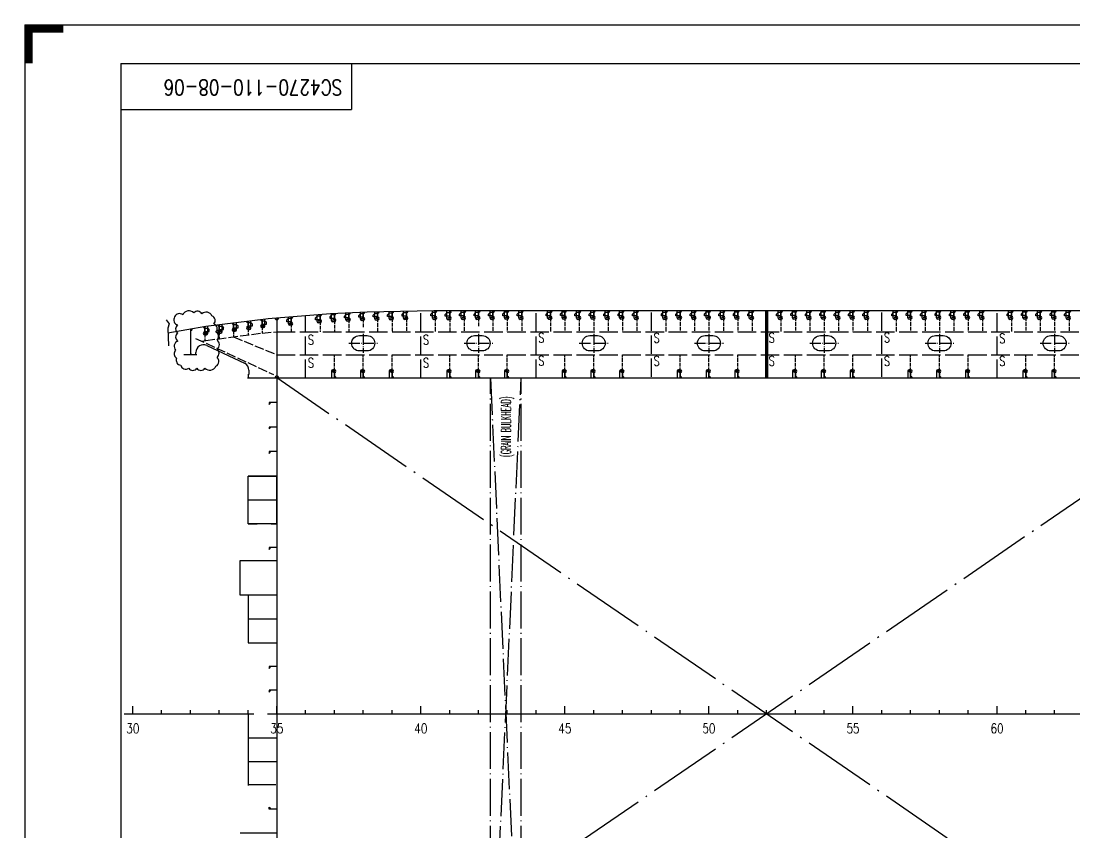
# Model space of a CAD drawing. Extents: x 373818 to 563892, y 592057 to 634257.
# Drawn here: x 444792 to 472228, y 613125 to 634257 of the extents above; entities that cross this region are included whole.
import ezdxf
from ezdxf.enums import TextEntityAlignment as Align

# ---------------------------------------------------------------- set-up
doc = ezdxf.new("R2010")
doc.units = 0
doc.header["$LTSCALE"] = 40
doc.header["$MEASUREMENT"] = 0
for name, pattern in [('ACAD_ISO02W100', [15, 12, -3]), ('ACAD_ISO03W100', [30, 12, -18]), ('ACAD_ISO04W100', [30.5, 24, -3, 0.5, -3])]:
    doc.linetypes.add(name, pattern=pattern)
doc.layers.get('0').update_dxf_attribs({"linetype": 'CONTINUOUS'})
for name, color, linetype in [('01CONTINUOUS', 2, 'CONTINUOUS'), ('BT_ENG', 7, 'CONTINUOUS'), ('C-CEN', 4, 'ACAD_ISO04W100'), ('C-CON', 4, 'CONTINUOUS'), ('C-DAS', 4, 'ACAD_ISO02W100'), ('FRAME', 7, 'CONTINUOUS'), ('MODIFY', 7, 'CONTINUOUS'), ('Y-CON', 2, 'CONTINUOUS'), ('Y-DAS', 2, 'ACAD_ISO02W100'), ('Y-H', 2, 'ACAD_ISO03W100')]:
    doc.layers.add(name, color=color, linetype=linetype)
doc.styles.add('ENGNISH', font='romans.shx', dxfattribs={"width": 0.8, "height": 750})
doc.styles.add('ROMANS', font='romans.shx', dxfattribs={"width": 0.75, "height": 250, "bigfont": 'hzdx.shx'})

# ---------------------------------------------------------------- blocks, each defined once
blk = doc.blocks.new('A$C3512239F')
at = {"color": 7, "linetype": 'Continuous'}
for p, q in [((475, 450), (275, 450)), ((275, 50), (475, 50))]:
    blk.add_line(p, q, dxfattribs=at)
at = {"color": 7, "linetype": 'ACAD_ISO04W100', "ltscale": 0.3}
for p, q in [((375, 0), (375, 500)), ((0, 250), (750, 250))]:
    blk.add_line(p, q, dxfattribs=at)
at = {"color": 7, "linetype": 'Continuous'}
for centre, start, end in [((275, 250), 90, 270), ((475, 250), 270, 90)]:
    blk.add_arc(centre, 200, start, end, dxfattribs=at)

msp = doc.modelspace()

# ---------------------------------------------------------------- linework, layer by layer
at = {"color": 2}
for q in [(562792.4, 633156.6), (447392.4, 593156.6)]:
    msp.add_line((447392.4, 633156.6), q, dxfattribs=at)
at = {"color": 7, "ltscale": 0.2}
for p, q in [((452875.3, 626463.4), (452875.3, 626641.6)), ((453250.3, 626481.5), (453250.3, 626659.7)), ((453625.3, 626636.5), (453585.3, 626596.5)), ((453625.3, 626499.6), (453625.3, 626684.6)), ((453700.3, 626636.5), (453625.3, 626636.5)), ((454000.3, 626645.9), (453960.3, 626605.9)), ((454000.3, 626509.1), (454000.3, 626694.1)), ((454075.3, 626645.9), (454000.3, 626645.9)), ((454375.3, 626652.5), (454335.3, 626612.5)), ((454375.3, 626515.7), (454375.3, 626700.7)), ((454450.3, 626652.5), (454375.3, 626652.5)), ((454750.3, 626666.3), (454710.3, 626626.3)), ((454710.3, 626576.7), (454710.3, 626626.3)), ((454750.3, 626522.3), (454750.3, 626705.9)), ((454825.3, 626666.3), (454750.3, 626666.3)), ((455500.3, 626671.7), (455460.3, 626631.7)), ((455460.3, 626582.2), (455460.3, 626631.7)), ((455500.3, 626527.7), (455500.3, 626719.9)), ((455575.3, 626671.7), (455500.3, 626671.7)), ((455875.3, 626661.3), (455835.3, 626621.3)), ((455875.3, 626517.3), (455875.3, 626719.9)), ((455950.3, 626661.3), (455875.3, 626661.3)), ((456250.3, 626671.7), (456210.3, 626631.7)), ((456210.3, 626582.2), (456210.3, 626631.7)), ((456250.3, 626527.7), (456250.3, 626719.9)), ((456325.3, 626671.7), (456250.3, 626671.7)), ((456625.3, 626671.7), (456585.3, 626631.7)), ((456585.3, 626582.2), (456585.3, 626631.7)), ((456625.3, 626528), (456625.3, 626706.2)), ((456700.3, 626671.7), (456625.3, 626671.7)), ((457000.3, 626671.7), (456960.3, 626631.7)), ((456960.3, 626582.2), (456960.3, 626631.7)), ((457000.3, 626527.7), (457000.3, 626719.9)), ((457075.3, 626671.7), (457000.3, 626671.7)), ((457375.3, 626677.6), (457335.3, 626637.6)), ((457335.3, 626588), (457335.3, 626637.6)), ((457375.3, 626533.6), (457375.3, 626711.8)), ((457450.3, 626677.6), (457375.3, 626677.6)), ((457750.3, 626671.7), (457710.3, 626631.7)), ((457710.3, 626582.2), (457710.3, 626631.7)), ((457750.3, 626527.7), (457750.3, 626719.9)), ((457825.3, 626671.7), (457750.3, 626671.7)), ((458500.3, 626671.7), (458460.3, 626631.7)), ((458460.3, 626582.2), (458460.3, 626631.7)), ((458500.3, 626527.7), (458500.3, 626719.9)), ((458575.3, 626671.7), (458500.3, 626671.7)), ((458875.3, 626679.3), (458835.3, 626639.3)), ((458835.3, 626589.8), (458835.3, 626639.3)), ((458875.3, 626535.3), (458875.3, 626713.5)), ((458950.3, 626679.3), (458875.3, 626679.3)), ((459250.3, 626671.7), (459210.3, 626631.7)), ((459210.3, 626582.2), (459210.3, 626631.7)), ((459250.3, 626527.7), (459250.3, 626719.9)), ((459325.3, 626671.7), (459250.3, 626671.7)), ((459625.3, 626671.7), (459585.3, 626631.7)), ((459585.3, 626582.2), (459585.3, 626631.7)), ((459625.3, 626534.6), (459625.3, 626712.8)), ((459700.3, 626671.7), (459625.3, 626671.7)), ((460000.3, 626671.7), (459960.3, 626631.7)), ((459960.3, 626582.2), (459960.3, 626631.7)), ((460000.3, 626527.7), (460000.3, 626719.9)), ((460075.3, 626671.7), (460000.3, 626671.7)), ((460375.3, 626671.7), (460335.3, 626631.7)), ((460335.3, 626582.2), (460335.3, 626631.7)), ((460375.3, 626534.1), (460375.3, 626712.3)), ((460450.3, 626671.7), (460375.3, 626671.7)), ((460750.3, 626671.7), (460710.3, 626631.7)), ((460710.3, 626582.2), (460710.3, 626631.7)), ((460750.3, 626527.7), (460750.3, 626719.9)), ((460825.3, 626671.7), (460750.3, 626671.7)), ((461500.3, 626671.7), (461460.3, 626631.7)), ((461500.3, 626527.7), (461500.3, 626719.9)), ((461575.3, 626671.7), (461500.3, 626671.7)), ((461875.3, 626671.7), (461835.3, 626631.7)), ((461835.3, 626582.2), (461835.3, 626631.7)), ((461875.3, 626533.8), (461875.3, 626712)), ((461950.3, 626671.7), (461875.3, 626671.7)), ((462250.3, 626671.7), (462210.3, 626631.7)), ((462210.3, 626582.2), (462210.3, 626631.7)), ((462250.3, 626527.7), (462250.3, 626719.9)), ((462325.3, 626671.7), (462250.3, 626671.7)), ((462625.3, 626677.9), (462585.3, 626637.9)), ((462585.3, 626588.3), (462585.3, 626637.9)), ((462625.3, 626533.8), (462625.3, 626712.1)), ((462700.3, 626677.9), (462625.3, 626677.9)), ((463000.3, 626671.7), (462960.3, 626631.7)), ((462960.3, 626582.2), (462960.3, 626631.7)), ((463000.3, 626527.7), (463000.3, 626719.9)), ((463075.3, 626671.7), (463000.3, 626671.7)), ((463375.3, 626678.1), (463335.3, 626638.1)), ((463335.3, 626588.5), (463335.3, 626638.1)), ((463375.3, 626534), (463375.3, 626712.3)), ((463450.3, 626678.1), (463375.3, 626678.1)), ((463750.3, 626671.7), (463710.3, 626631.7)), ((463710.3, 626582.2), (463710.3, 626631.7)), ((463750.3, 626527.7), (463750.3, 626719.9)), ((463825.3, 626671.7), (463750.3, 626671.7)), ((464500.3, 626671.7), (464460.3, 626631.7)), ((464460.3, 626582.2), (464460.3, 626631.7)), ((464500.3, 626527.7), (464500.3, 626719.9)), ((464575.3, 626671.7), (464500.3, 626671.7)), ((464875.3, 626678.6), (464835.3, 626638.6)), ((464835.3, 626589.1), (464835.3, 626638.6)), ((464875.3, 626534.6), (464875.3, 626712.8)), ((464950.3, 626678.6), (464875.3, 626678.6)), ((465250.3, 626671.7), (465210.3, 626631.7)), ((465210.3, 626582.2), (465210.3, 626631.7)), ((465250.3, 626527.7), (465250.3, 626719.9)), ((465325.3, 626671.7), (465250.3, 626671.7)), ((465625.3, 626678.9), (465585.3, 626638.9)), ((465585.3, 626589.3), (465585.3, 626638.9)), ((465625.3, 626534.8), (465625.3, 626713.1)), ((465700.3, 626678.9), (465625.3, 626678.9)), ((466000.3, 626671.7), (465960.3, 626631.7)), ((465960.3, 626582.2), (465960.3, 626631.7)), ((466000.3, 626527.7), (466000.3, 626719.9)), ((466075.3, 626671.7), (466000.3, 626671.7)), ((466375.3, 626671.7), (466335.3, 626631.7)), ((466335.3, 626582.2), (466335.3, 626631.7)), ((466375.3, 626535), (466375.3, 626713.2)), ((466450.3, 626671.7), (466375.3, 626671.7)), ((466750.3, 626671.7), (466710.3, 626631.7)), ((466710.3, 626582.2), (466710.3, 626631.7)), ((466750.3, 626527.7), (466750.3, 626719.9)), ((466825.3, 626671.7), (466750.3, 626671.7)), ((467500.3, 626671.7), (467460.3, 626631.7)), ((467460.3, 626582.2), (467460.3, 626631.7)), ((467500.3, 626527.7), (467500.3, 626719.9)), ((467575.3, 626671.7), (467500.3, 626671.7)), ((467875.3, 626679.2), (467835.3, 626639.2)), ((467835.3, 626589.6), (467835.3, 626639.2)), ((467875.3, 626535.2), (467875.3, 626713.4)), ((467950.3, 626679.2), (467875.3, 626679.2)), ((468250.3, 626671.7), (468210.3, 626631.7)), ((468210.3, 626582.2), (468210.3, 626631.7)), ((468250.3, 626527.7), (468250.3, 626719.9)), ((468325.3, 626671.7), (468250.3, 626671.7)), ((468625.3, 626679.2), (468585.3, 626639.2)), ((468585.3, 626589.6), (468585.3, 626639.2)), ((468625.3, 626535.2), (468625.3, 626713.4)), ((468700.3, 626679.2), (468625.3, 626679.2)), ((469000.3, 626671.7), (468960.3, 626631.7)), ((468960.3, 626582.2), (468960.3, 626631.7)), ((469000.3, 626527.7), (469000.3, 626719.9)), ((469075.3, 626671.7), (469000.3, 626671.7)), ((469375.3, 626679.1), (469335.3, 626639.1)), ((469335.3, 626589.6), (469335.3, 626639.1)), ((469375.3, 626535.1), (469375.3, 626713.3)), ((469450.3, 626679.1), (469375.3, 626679.1)), ((469750.3, 626671.7), (469710.3, 626631.7)), ((469710.3, 626582.2), (469710.3, 626631.7)), ((469750.3, 626527.7), (469750.3, 626719.9)), ((469825.3, 626671.7), (469750.3, 626671.7)), ((470500.3, 626671.7), (470460.3, 626631.7)), ((470460.3, 626582.2), (470460.3, 626631.7)), ((470500.3, 626527.7), (470500.3, 626719.9)), ((470575.3, 626671.7), (470500.3, 626671.7)), ((470875.3, 626679), (470835.3, 626639)), ((470835.3, 626589.5), (470835.3, 626639)), ((470875.3, 626535), (470875.3, 626713.2)), ((470950.3, 626679), (470875.3, 626679)), ((471250.3, 626671.7), (471210.3, 626631.7)), ((471210.3, 626582.2), (471210.3, 626631.7)), ((471250.3, 626527.7), (471250.3, 626719.9)), ((471325.3, 626671.7), (471250.3, 626671.7)), ((471625.3, 626678.9), (471585.3, 626638.9)), ((471585.3, 626589.4), (471585.3, 626638.9)), ((471625.3, 626534.9), (471625.3, 626713.1)), ((471700.3, 626678.9), (471625.3, 626678.9)), ((472000.3, 626671.7), (471960.3, 626631.7)), ((471960.3, 626582.2), (471960.3, 626631.7)), ((472000.3, 626527.7), (472000.3, 626719.9)), ((472075.3, 626671.7), (472000.3, 626671.7)), ((450025.3, 626171.8), (450025.3, 626366.2)), ((450325.3, 626362.9), (450400.3, 626362.9)), ((450400.3, 626218.9), (450400.3, 626413.4)), ((450400.3, 626362.9), (450440.3, 626322.9)), ((450700.3, 626410.1), (450775.3, 626410.1)), ((450775.3, 626266.1), (450775.3, 626460.5)), ((450775.3, 626410.1), (450815.3, 626370.1)), ((450815.3, 626320.5), (450815.3, 626370.1)), ((451067.4, 626456.2), (451142.4, 626456.2)), ((451067.4, 626366.7), (451182.4, 626366.7)), ((451142.4, 626312.2), (451142.4, 626506.7)), ((451142.4, 626456.2), (451182.4, 626416.2)), ((451182.4, 626366.7), (451182.4, 626416.2)), ((451750.3, 626517.3), (451710.3, 626477.3)), ((451710.3, 626427.8), (451710.3, 626477.3)), ((451825.3, 626427.8), (451710.3, 626427.8)), ((451750.3, 626373.3), (451750.3, 626551.5)), ((451825.3, 626517.3), (451750.3, 626517.3)), ((452500.3, 626573.9), (452460.3, 626533.9)), ((452460.3, 626484.3), (452460.3, 626533.9)), ((452575.3, 626484.3), (452460.3, 626484.3)), ((452500.3, 626437), (452500.3, 626615.2)), ((452575.3, 626573.9), (452500.3, 626573.9)), ((452875.3, 626607.4), (452835.3, 626567.4)), ((452835.3, 626517.9), (452835.3, 626567.4)), ((452950.3, 626517.9), (452835.3, 626517.9)), ((452950.3, 626607.4), (452875.3, 626607.4)), ((453250.3, 626618.4), (453210.3, 626578.4)), ((453210.3, 626528.8), (453210.3, 626578.4)), ((453325.3, 626528.8), (453210.3, 626528.8)), ((453325.3, 626618.4), (453250.3, 626618.4)), ((453585.3, 626546.9), (453585.3, 626596.5)), ((453700.3, 626546.9), (453585.3, 626546.9)), ((453960.3, 626556.4), (453960.3, 626605.9)), ((454075.3, 626556.4), (453960.3, 626556.4)), ((454335.3, 626563), (454335.3, 626612.5)), ((454450.3, 626563), (454335.3, 626563)), ((454825.3, 626576.7), (454710.3, 626576.7)), ((455575.3, 626582.2), (455460.3, 626582.2)), ((455835.3, 626571.7), (455835.3, 626621.3)), ((455950.3, 626571.7), (455835.3, 626571.7)), ((456325.3, 626582.2), (456210.3, 626582.2)), ((456700.3, 626582.2), (456585.3, 626582.2)), ((457075.3, 626582.2), (456960.3, 626582.2)), ((457450.3, 626588), (457335.3, 626588)), ((457825.3, 626582.2), (457710.3, 626582.2)), ((458575.3, 626582.2), (458460.3, 626582.2)), ((458950.3, 626589.8), (458835.3, 626589.8)), ((459325.3, 626582.2), (459210.3, 626582.2)), ((459700.3, 626582.2), (459585.3, 626582.2)), ((460075.3, 626582.2), (459960.3, 626582.2)), ((460450.3, 626582.2), (460335.3, 626582.2)), ((460825.3, 626582.2), (460710.3, 626582.2)), ((461575.3, 626582.2), (461460.3, 626582.2)), ((461950.3, 626582.2), (461835.3, 626582.2)), ((462325.3, 626582.2), (462210.3, 626582.2)), ((462700.3, 626588.3), (462585.3, 626588.3)), ((463075.3, 626582.2), (462960.3, 626582.2)), ((463450.3, 626588.5), (463335.3, 626588.5)), ((463825.3, 626582.2), (463710.3, 626582.2)), ((464575.3, 626582.2), (464460.3, 626582.2)), ((464950.3, 626589.1), (464835.3, 626589.1)), ((465325.3, 626582.2), (465210.3, 626582.2)), ((465700.3, 626589.3), (465585.3, 626589.3)), ((466075.3, 626582.2), (465960.3, 626582.2)), ((466450.3, 626582.2), (466335.3, 626582.2)), ((466825.3, 626582.2), (466710.3, 626582.2)), ((467575.3, 626582.2), (467460.3, 626582.2)), ((467950.3, 626589.6), (467835.3, 626589.6)), ((468325.3, 626582.2), (468210.3, 626582.2)), ((468700.3, 626589.6), (468585.3, 626589.6)), ((469075.3, 626582.2), (468960.3, 626582.2)), ((469450.3, 626589.6), (469335.3, 626589.6)), ((469825.3, 626582.2), (469710.3, 626582.2)), ((470575.3, 626582.2), (470460.3, 626582.2)), ((470950.3, 626589.5), (470835.3, 626589.5)), ((471325.3, 626582.2), (471210.3, 626582.2)), ((471700.3, 626589.4), (471585.3, 626589.4)), ((472075.3, 626582.2), (471960.3, 626582.2)), ((449575.3, 626267.5), (449650.3, 626267.5)), ((449575.3, 626177.9), (449690.3, 626177.9)), ((449650.3, 626123.5), (449650.3, 626319.1)), ((449650.3, 626267.5), (449690.3, 626227.5)), ((449690.3, 626177.9), (449690.3, 626227.5)), ((449950.3, 626315.8), (450025.3, 626315.8)), ((449950.3, 626226.2), (450065.3, 626226.2)), ((450025.3, 626315.8), (450065.3, 626275.8)), ((450065.3, 626226.2), (450065.3, 626275.8)), ((450325.3, 626273.4), (450440.3, 626273.4)), ((450440.3, 626273.4), (450440.3, 626322.9)), ((450700.3, 626320.5), (450815.3, 626320.5)), ((452875.3, 625148.1), (452875.3, 624969.9)), ((453625.3, 625148.1), (453625.3, 624969.9)), ((454375.3, 625148.1), (454375.3, 624969.9)), ((455875.3, 625148.1), (455875.3, 624969.9)), ((456625.3, 625148.1), (456625.3, 624969.9)), ((457375.3, 625148.1), (457375.3, 624969.9)), ((458875.3, 625148.1), (458875.3, 624969.9)), ((459625.3, 625148.1), (459625.3, 624969.9)), ((460375.3, 625148.1), (460375.3, 624969.9)), ((461875.3, 625148.1), (461875.3, 624969.9)), ((462625.3, 625148.1), (462625.3, 624969.9)), ((463375.3, 625148.1), (463375.3, 624969.9)), ((464875.3, 625148.1), (464875.3, 624969.9)), ((465625.3, 625148.1), (465625.3, 624969.9)), ((466375.3, 625148.1), (466375.3, 624969.9)), ((467875.3, 625148.1), (467875.3, 624969.9)), ((468625.3, 625148.1), (468625.3, 624969.9)), ((469375.3, 625148.1), (469375.3, 624969.9)), ((470875.3, 625148.1), (470875.3, 624969.9)), ((471625.3, 625148.1), (471625.3, 624969.9))]:
    msp.add_line(p, q, dxfattribs=at)
for p, q in [((461460.3, 626631.7), (461460.3, 626582.2)), ((464175.3, 626719.9), (464175.3, 624969.9)), ((464225.3, 626719.9), (464225.3, 624969.9)), ((452575.3, 626402), (452535.3, 626402)), ((452950.3, 626428.4), (452910.3, 626428.4)), ((453325.3, 626446.5), (453285.3, 626446.5)), ((453700.3, 626464.6), (453660.3, 626464.6)), ((454075.3, 626474.1), (454035.3, 626474.1)), ((454450.3, 626480.7), (454410.3, 626480.7)), ((454825.3, 626487.3), (454785.3, 626487.3)), ((455575.3, 626492.7), (455535.3, 626492.7)), ((455950.3, 626482.3), (455910.3, 626482.3)), ((456325.3, 626492.7), (456285.3, 626492.7)), ((456700.3, 626493), (456660.3, 626493)), ((457075.3, 626492.7), (457035.3, 626492.7)), ((457450.3, 626498.6), (457410.3, 626498.6)), ((457825.3, 626492.7), (457785.3, 626492.7)), ((458575.3, 626492.7), (458535.3, 626492.7)), ((458950.3, 626500.3), (458910.3, 626500.3)), ((459325.3, 626492.7), (459285.3, 626492.7)), ((459700.3, 626499.6), (459660.3, 626499.6)), ((460075.3, 626492.7), (460035.3, 626492.7)), ((460450.3, 626499.1), (460410.3, 626499.1)), ((460825.3, 626492.7), (460785.3, 626492.7)), ((461575.3, 626492.7), (461535.3, 626492.7)), ((461950.3, 626498.8), (461910.3, 626498.8)), ((462325.3, 626492.7), (462285.3, 626492.7)), ((462700.3, 626498.8), (462660.3, 626498.8)), ((463075.3, 626492.7), (463035.3, 626492.7)), ((463450.3, 626499), (463410.3, 626499)), ((463825.3, 626492.7), (463785.3, 626492.7)), ((464575.3, 626492.7), (464535.3, 626492.7)), ((464950.3, 626499.6), (464910.3, 626499.6)), ((465325.3, 626492.7), (465285.3, 626492.7)), ((465700.3, 626499.8), (465660.3, 626499.8)), ((466075.3, 626492.7), (466035.3, 626492.7)), ((466450.3, 626500), (466410.3, 626500)), ((466825.3, 626492.7), (466785.3, 626492.7)), ((467575.3, 626492.7), (467535.3, 626492.7)), ((467950.3, 626500.2), (467910.3, 626500.2)), ((468325.3, 626492.7), (468285.3, 626492.7)), ((468700.3, 626500.2), (468660.3, 626500.2)), ((469075.3, 626492.7), (469035.3, 626492.7)), ((469450.3, 626500.1), (469410.3, 626500.1)), ((469825.3, 626492.7), (469785.3, 626492.7)), ((470575.3, 626492.7), (470535.3, 626492.7)), ((470950.3, 626500), (470910.3, 626500)), ((471325.3, 626492.7), (471285.3, 626492.7)), ((471700.3, 626499.9), (471660.3, 626499.9)), ((472075.3, 626492.7), (472035.3, 626492.7)), ((449575.3, 626088.5), (449615.3, 626088.5)), ((449950.3, 626136.8), (449990.3, 626136.8)), ((450325.3, 626183.9), (450365.3, 626183.9)), ((450700.3, 626231.1), (450740.3, 626231.1)), ((451067.4, 626277.2), (451107.4, 626277.2)), ((451825.3, 626338.3), (451785.3, 626338.3)), ((449625.3, 625812.3), (450610.3, 625350.1)), ((449340.4, 625576.4), (449340.4, 625631.3)), ((450725.3, 625169), (450725.3, 625069.9)), ((452950.3, 625183.1), (452910.3, 625183.1)), ((453700.3, 625183.1), (453660.3, 625183.1)), ((454450.3, 625183.1), (454410.3, 625183.1)), ((455950.3, 625183.1), (455910.3, 625183.1)), ((456700.3, 625183.1), (456660.3, 625183.1)), ((457450.3, 625183.1), (457410.3, 625183.1)), ((458950.3, 625183.1), (458910.3, 625183.1)), ((459700.3, 625183.1), (459660.3, 625183.1)), ((460450.3, 625183.1), (460410.3, 625183.1)), ((461950.3, 625183.1), (461910.3, 625183.1)), ((462700.3, 625183.1), (462660.3, 625183.1)), ((463450.3, 625183.1), (463410.3, 625183.1)), ((464950.3, 625183.1), (464910.3, 625183.1)), ((465700.3, 625183.1), (465660.3, 625183.1)), ((466450.3, 625183.1), (466410.3, 625183.1)), ((467950.3, 625183.1), (467910.3, 625183.1)), ((468700.3, 625183.1), (468660.3, 625183.1)), ((469450.3, 625183.1), (469410.3, 625183.1)), ((470950.3, 625183.1), (470910.3, 625183.1)), ((471700.3, 625183.1), (471660.3, 625183.1)), ((451450.3, 624969.9), (451420.3, 624969.9)), ((450700.3, 616219.9), (447477.9, 616219.9)), ((447700.3, 616219.9), (447700.3, 616419.9)), ((448450.3, 616219.9), (448450.3, 616319.9)), ((449200.3, 616219.9), (449200.3, 616319.9)), ((449950.3, 616219.9), (449950.3, 616319.9)), ((450700.3, 616219.9), (450700.3, 616319.9)), ((451450.3, 616219.9), (451450.3, 616419.9)), ((476950.3, 616219.9), (451450.3, 616219.9)), ((452200.3, 616219.9), (452200.3, 616319.9)), ((452950.3, 616219.9), (452950.3, 616319.9)), ((453700.3, 616219.9), (453700.3, 616319.9)), ((454450.3, 616219.9), (454450.3, 616319.9)), ((455200.3, 616219.9), (455200.3, 616419.9)), ((455950.3, 616219.9), (455950.3, 616319.9)), ((456700.3, 616219.9), (456700.3, 616319.9)), ((457450.3, 616219.9), (457450.3, 616319.9)), ((458200.3, 616219.9), (458200.3, 616319.9)), ((458950.3, 616219.9), (458950.3, 616419.9)), ((459700.3, 616219.9), (459700.3, 616319.9)), ((460450.3, 616219.9), (460450.3, 616319.9)), ((461200.3, 616219.9), (461200.3, 616319.9)), ((461950.3, 616219.9), (461950.3, 616319.9)), ((462700.3, 616219.9), (462700.3, 616419.9)), ((463450.3, 616219.9), (463450.3, 616319.9)), ((464200.3, 616219.9), (464200.3, 616319.9)), ((464950.3, 616219.9), (464950.3, 616319.9)), ((465700.3, 616219.9), (465700.3, 616319.9)), ((466450.3, 616219.9), (466450.3, 616419.9)), ((467200.3, 616219.9), (467200.3, 616319.9)), ((467950.3, 616219.9), (467950.3, 616319.9)), ((468700.3, 616219.9), (468700.3, 616319.9)), ((469450.3, 616219.9), (469450.3, 616319.9)), ((470200.3, 616219.9), (470200.3, 616419.9)), ((470950.3, 616219.9), (470950.3, 616319.9)), ((471700.3, 616219.9), (471700.3, 616319.9))]:
    msp.add_line(p, q)
msp.add_lwpolyline([(448569.8, 626481.6), (448647.6, 626372.9), (448611.3, 626259), (448626.8, 625803.3)])
for centre, start, end in [((452575.3, 626626), 270, 0), ((452950.3, 626652.4), 270, 0), ((453325.3, 626670.5), 270, 0), ((453700.3, 626688.6), 270, 0), ((454075.3, 626698.1), 270, 355.90395), ((454450.3, 626704.7), 270, 354.89379), ((454825.3, 626711.3), 270, 355.90392), ((455575.3, 626716.7), 270, 4.02245), ((455950.3, 626706.3), 270, 17.60596), ((456325.3, 626716.7), 270, 4.02245), ((456700.3, 626717), 270, 0), ((457075.3, 626716.7), 270, 4.02245), ((457450.3, 626722.6), 270, 356.56181), ((457825.3, 626716.7), 270, 4.02245), ((458575.3, 626716.7), 270, 4.02245), ((458950.3, 626724.3), 270, 354.36717), ((459325.3, 626716.7), 270, 4.02245), ((459700.3, 626723.6), 270, 355.30783), ((460075.3, 626716.7), 270, 4.02245), ((460450.3, 626723.1), 270, 355.93525), ((460825.3, 626716.7), 270, 4.02245), ((461575.3, 626716.7), 270, 4.02245), ((461950.3, 626722.8), 270, 356.32725), ((462325.3, 626716.7), 270, 4.02245), ((462700.3, 626722.9), 270, 356.2065), ((463075.3, 626716.7), 270, 4.02245), ((463450.3, 626723.1), 270, 355.95082), ((463825.3, 626716.7), 270, 4.02245), ((464575.3, 626716.7), 270, 4.02245), ((464950.3, 626723.6), 270, 355.26337), ((465325.3, 626716.7), 270, 4.02245), ((465700.3, 626723.8), 270, 354.94617), ((466075.3, 626716.7), 270, 4.02245), ((466450.3, 626724), 270, 354.71691), ((466825.3, 626716.7), 270, 4.02245), ((467575.3, 626716.7), 270, 4.02245), ((467950.3, 626724.2), 270, 354.52142), ((468325.3, 626716.7), 270, 4.02245), ((468700.3, 626724.2), 270, 354.52365), ((469075.3, 626716.7), 270, 4.02245), ((469450.3, 626724.1), 270, 354.57139), ((469825.3, 626716.7), 270, 4.02245), ((470575.3, 626716.7), 270, 4.02245), ((470950.3, 626724), 270, 354.74002), ((471325.3, 626716.7), 270, 4.02245), ((471700.3, 626723.9), 270, 354.82921), ((472075.3, 626716.7), 270, 4.02245), ((449950.3, 626360.8), 192.23384, 270), ((450325.3, 626407.9), 192.23384, 270), ((450700.3, 626455.1), 192.23384, 270), ((451067.4, 626501.2), 192.23384, 270), ((451825.3, 626562.3), 270, 0), ((449575.3, 626312.5), 194.78779, 270), ((452950.3, 624959.1), 13.8726, 90), ((453700.3, 624959.1), 13.8726, 90), ((454450.3, 624959.1), 13.8726, 90), ((455950.3, 624959.1), 13.8726, 90), ((456700.3, 624959.1), 13.8726, 90), ((457450.3, 624959.1), 13.8726, 90), ((458950.3, 624959.1), 13.8726, 90), ((459700.3, 624959.1), 13.8726, 90), ((460450.3, 624959.1), 13.8726, 90), ((461950.3, 624959.1), 13.8726, 90), ((462700.3, 624959.1), 13.8726, 90), ((463450.3, 624959.1), 13.8726, 90), ((464950.3, 624959.1), 13.8726, 90), ((465700.3, 624959.1), 13.8726, 90), ((466450.3, 624959.1), 13.8726, 90), ((467950.3, 624959.1), 13.8726, 90), ((468700.3, 624959.1), 13.8726, 90), ((469450.3, 624959.1), 13.8726, 90), ((470950.3, 624959.1), 13.8726, 90), ((471700.3, 624959.1), 13.8726, 90)]:
    msp.add_arc(centre, 45, start, end, dxfattribs=at)
for centre, radius, start, end in [((451067.4, 626317.2), 40, 90, 270), ((451450.3, 626533.3), 50, 184.48027, 4.48027), ((451785.3, 626373.3), 35, 180, 270), ((451825.3, 626378.3), 40, 270, 90), ((452535.3, 626437), 35, 180, 270), ((452575.3, 626442), 40, 270, 90), ((452910.3, 626463.4), 35, 180, 270), ((452950.3, 626468.4), 40, 270, 90), ((453285.3, 626481.5), 35, 180, 270), ((453325.3, 626486.5), 40, 270, 90), ((453660.3, 626499.6), 35, 180, 270), ((453700.3, 626504.6), 40, 270, 90), ((454035.3, 626509.1), 35, 180, 270), ((454075.3, 626514.1), 40, 270, 90), ((454410.3, 626515.7), 35, 180, 270), ((454450.3, 626520.7), 40, 270, 90), ((454785.3, 626522.3), 35, 180, 270), ((454825.3, 626527.3), 40, 270, 90), ((455535.3, 626527.7), 35, 180, 270), ((455575.3, 626532.7), 40, 270, 90), ((455910.3, 626517.3), 35, 180, 270), ((455950.3, 626522.3), 40, 270, 90), ((456285.3, 626527.7), 35, 180, 270), ((456325.3, 626532.7), 40, 270, 90), ((456660.3, 626528), 35, 180, 270), ((456700.3, 626533), 40, 270, 90), ((457035.3, 626527.7), 35, 180, 270), ((457075.3, 626532.7), 40, 270, 90), ((457410.3, 626533.6), 35, 180, 270), ((457450.3, 626538.6), 40, 270, 90), ((457785.3, 626527.7), 35, 180, 270), ((457825.3, 626532.7), 40, 270, 90), ((458535.3, 626527.7), 35, 180, 270), ((458575.3, 626532.7), 40, 270, 90), ((458910.3, 626535.3), 35, 180, 270), ((458950.3, 626540.3), 40, 270, 90), ((459285.3, 626527.7), 35, 180, 270), ((459325.3, 626532.7), 40, 270, 90), ((459660.3, 626534.6), 35, 180, 270), ((459700.3, 626539.6), 40, 270, 90), ((460035.3, 626527.7), 35, 180, 270), ((460075.3, 626532.7), 40, 270, 90), ((460410.3, 626534.1), 35, 180, 270), ((460450.3, 626539.1), 40, 270, 90), ((460785.3, 626527.7), 35, 180, 270), ((460825.3, 626532.7), 40, 270, 90), ((461535.3, 626527.7), 35, 180, 270), ((461575.3, 626532.7), 40, 270, 90), ((461910.3, 626533.8), 35, 180, 270), ((461950.3, 626538.8), 40, 270, 90), ((462285.3, 626527.7), 35, 180, 270), ((462325.3, 626532.7), 40, 270, 90), ((462660.3, 626533.8), 35, 180, 270), ((462700.3, 626538.8), 40, 270, 90), ((463035.3, 626527.7), 35, 180, 270), ((463075.3, 626532.7), 40, 270, 90), ((463410.3, 626534), 35, 180, 270), ((463450.3, 626539), 40, 270, 90), ((463785.3, 626527.7), 35, 180, 270), ((463825.3, 626532.7), 40, 270, 90), ((464535.3, 626527.7), 35, 180, 270), ((464575.3, 626532.7), 40, 270, 90), ((464910.3, 626534.6), 35, 180, 270), ((464950.3, 626539.6), 40, 270, 90), ((465285.3, 626527.7), 35, 180, 270), ((465325.3, 626532.7), 40, 270, 90), ((465660.3, 626534.8), 35, 180, 270), ((465700.3, 626539.8), 40, 270, 90), ((466035.3, 626527.7), 35, 180, 270), ((466075.3, 626532.7), 40, 270, 90), ((466410.3, 626535), 35, 180, 270), ((466450.3, 626540), 40, 270, 90), ((466785.3, 626527.7), 35, 180, 270), ((466825.3, 626532.7), 40, 270, 90), ((467535.3, 626527.7), 35, 180, 270), ((467575.3, 626532.7), 40, 270, 90), ((467910.3, 626535.2), 35, 180, 270), ((467950.3, 626540.2), 40, 270, 90), ((468285.3, 626527.7), 35, 180, 270), ((468325.3, 626532.7), 40, 270, 90), ((468660.3, 626535.2), 35, 180, 270), ((468700.3, 626540.2), 40, 270, 90), ((469035.3, 626527.7), 35, 180, 270), ((469075.3, 626532.7), 40, 270, 90), ((469410.3, 626535.1), 35, 180, 270), ((469450.3, 626540.1), 40, 270, 90), ((469785.3, 626527.7), 35, 180, 270), ((469825.3, 626532.7), 40, 270, 90), ((470535.3, 626527.7), 35, 180, 270), ((470575.3, 626532.7), 40, 270, 90), ((470910.3, 626535), 35, 180, 270), ((470950.3, 626540), 40, 270, 90), ((471285.3, 626527.7), 35, 180, 270), ((471325.3, 626532.7), 40, 270, 90), ((471660.3, 626534.9), 35, 180, 270), ((471700.3, 626539.9), 40, 270, 90), ((472035.3, 626527.7), 35, 180, 270), ((472075.3, 626532.7), 40, 270, 90), ((449200.4, 626244), 50, 270, 9.75341), ((449575.3, 626128.5), 40, 90, 270), ((449615.3, 626123.5), 35, 270, 0), ((449950.3, 626176.8), 40, 90, 270), ((449990.3, 626171.8), 35, 270, 0), ((450325.3, 626223.9), 40, 90, 270), ((450365.3, 626218.9), 35, 270, 0), ((450700.3, 626271.1), 40, 90, 270), ((450740.3, 626266.1), 35, 270, 0), ((451107.4, 626312.2), 35, 270, 0), ((449540.4, 625631.3), 200, 64.85734, 180), ((449200.4, 625576.4), 25, 0, 90), ((450525.3, 625169), 200, 0, 64.85734), ((450700.3, 625069.9), 25, 270, 0), ((450700.3, 624969.9), 25, 0, 90), ((452910.3, 625148.1), 35, 90, 180), ((452950.3, 625143.1), 40, 270, 90), ((453660.3, 625148.1), 35, 90, 180), ((453700.3, 625143.1), 40, 270, 90), ((454410.3, 625148.1), 35, 90, 180), ((454450.3, 625143.1), 40, 270, 90), ((455910.3, 625148.1), 35, 90, 180), ((455950.3, 625143.1), 40, 270, 90), ((456660.3, 625148.1), 35, 90, 180), ((456700.3, 625143.1), 40, 270, 90), ((457410.3, 625148.1), 35, 90, 180), ((457450.3, 625143.1), 40, 270, 90), ((458910.3, 625148.1), 35, 90, 180), ((458950.3, 625143.1), 40, 270, 90), ((459660.3, 625148.1), 35, 90, 180), ((459700.3, 625143.1), 40, 270, 90), ((460410.3, 625148.1), 35, 90, 180), ((460450.3, 625143.1), 40, 270, 90), ((461910.3, 625148.1), 35, 90, 180), ((461950.3, 625143.1), 40, 270, 90), ((462660.3, 625148.1), 35, 90, 180), ((462700.3, 625143.1), 40, 270, 90), ((463410.3, 625148.1), 35, 90, 180), ((463450.3, 625143.1), 40, 270, 90), ((464910.3, 625148.1), 35, 90, 180), ((464950.3, 625143.1), 40, 270, 90), ((465660.3, 625148.1), 35, 90, 180), ((465700.3, 625143.1), 40, 270, 90), ((466410.3, 625148.1), 35, 90, 180), ((466450.3, 625143.1), 40, 270, 90), ((467910.3, 625148.1), 35, 90, 180), ((467950.3, 625143.1), 40, 270, 90), ((468660.3, 625148.1), 35, 90, 180), ((468700.3, 625143.1), 40, 270, 90), ((469410.3, 625148.1), 35, 90, 180), ((469450.3, 625143.1), 40, 270, 90), ((470910.3, 625148.1), 35, 90, 180), ((470950.3, 625143.1), 40, 270, 90), ((471660.3, 625148.1), 35, 90, 180), ((471700.3, 625143.1), 40, 270, 90)]:
    msp.add_arc(centre, radius, start, end)
at = {"layer": '01CONTINUOUS'}
for p, q in [((455541.2, 626719.9), (524571.7, 626719.9)), ((464200.3, 624969.9), (464200.3, 626719.9)), ((451450.3, 626533.3), (451450.3, 605913.3)), ((449200.4, 626244), (449200.4, 625576.4)), ((449030.4, 625576.4), (449370.4, 625576.4)), ((450700.3, 625069.9), (450700.3, 624969.9)), ((450690.3, 624969.9), (526450.3, 624969.9)), ((451450.3, 624969.9), (526450.3, 624969.9)), ((451450.3, 622409.9), (450700.3, 622409.9)), ((450700.3, 622409.9), (451450.3, 622409.9)), ((450700.3, 621171.9), (450700.3, 622409.9)), ((450700.3, 621790.9), (451450.3, 621790.9)), ((451450.3, 621171.9), (450700.3, 621171.9)), ((450700.3, 619314.9), (450700.3, 618076.9)), ((450725.3, 618695.9), (451450.3, 618695.9)), ((450700.3, 618076.9), (451450.3, 618076.9)), ((450700.3, 616219.9), (450700.3, 614362.9)), ((450700.3, 615600.9), (451450.3, 615600.9)), ((450700.3, 615600.9), (451450.3, 615600.9)), ((450700.3, 614981.9), (451450.3, 614981.9)), ((450700.3, 614981.9), (451450.3, 614981.9)), ((450700.3, 614384.3), (451425.3, 614384.3)), ((450500.3, 613124.9), (451450.3, 613124.9))]:
    msp.add_line(p, q, dxfattribs=at)
for points in [[(448615.2, 626143.5), (449600.3, 626312.8), (451164.8, 626509.5), (451228.2, 626515.9), (452850.3, 626643), (453803, 626688.3), (455541.2, 626719.9), (459350.3, 626719.9), (465850.3, 626719.9), (476450.3, 626719.9), (515850.3, 626719.9)], [(451450.3, 619314.9), (450500.3, 619314.9), (450500.3, 620214.9), (451450.3, 620214.9)]]:
    msp.add_lwpolyline(points, dxfattribs=at)
at = {"layer": 'BT_ENG'}
for p, q in [((444892.4, 634156.6), (563792.4, 634156.6)), ((444892.4, 634156.6), (444892.4, 592156.6)), ((453392.4, 633156.6), (453392.4, 631956.6)), ((447392.4, 631956.6), (453392.4, 631956.6))]:
    msp.add_line(p, q, dxfattribs=at)
at = {"layer": 'BT_ENG', "const_width": 200}
for points in [[(444892.4, 634056.6), (445892.4, 634056.6)], [(444992.4, 634156.6), (444992.4, 633156.6)]]:
    msp.add_lwpolyline(points, dxfattribs=at)
at = {"layer": 'C-CEN', "ltscale": 2}
for p, q in [((476950.3, 624969.9), (451450.3, 607469.9)), ((476950.3, 607469.9), (451450.3, 624969.9))]:
    msp.add_line(p, q, dxfattribs=at)
at = {"layer": 'C-CEN'}
for p, q in [((457010.8, 607469.9), (457010.8, 624969.9)), ((457010.8, 607469.9), (457810.8, 624969.9)), ((457010.8, 624969.9), (457810.8, 607469.9)), ((457810.8, 607469.9), (457810.8, 624969.9))]:
    msp.add_line(p, q, dxfattribs=at)
at = {"layer": 'C-CON'}
msp.add_arc((451450.3, 624969.9), 50, 0, 180, dxfattribs=at)
at = {"layer": 'C-DAS'}
for p, q in [((451450.3, 626169.9), (527200.3, 626169.9)), ((451450.3, 625569.9), (532450.3, 625569.9))]:
    msp.add_line(p, q, dxfattribs=at)
at = {"layer": 'C-DAS', "ltscale": 0.5}
for p, q in [((449335.6, 625996.9), (451365.8, 625055.2)), ((450325.3, 626038.2), (451450.3, 625569.9))]:
    msp.add_line(p, q, dxfattribs=at)
msp.add_lwpolyline([(449495.6, 625922.7), (449600.3, 625941.4), (451067.4, 626137.3), (451450.3, 626169.9)], dxfattribs=at)
at = {"layer": 'MODIFY', "color": 1, "linetype": 'Continuous'}
msp.add_lwpolyline([(449866.7, 625272.4, 0.5205671), (449893, 625508.2, 0.5205671), (449893, 625717.9, 0.5205671), (449893, 625953.8, 0.5205671), (449866.7, 626163.5, 0.5205671), (449814.2, 626373.2, 0.5205671), (449761.7, 626582.8, 0.5205671), (449499.2, 626635.3, 0.5205671), (449289.1, 626661.5, 0.5205671), (449000.4, 626609.1, 0.5205671), (448790.3, 626556.6, 0.5205671), (448869.1, 626347, 0.5205671), (448869.1, 626137.3, 0.5205671), (448869.1, 625927.6, 0.5205671), (448816.6, 625691.7, 0.5205671), (448842.9, 625482, 0.5205671), (448947.9, 625298.6, 0.5205671), (449157.9, 625219.9, 0.5205671), (449367.9, 625219.9, 0.5205671), (449577.9, 625219.9, 0.5205671), (449866.7, 625272.4)], format="xyb", close=True, dxfattribs=at)
at = {"layer": 'Y-CON'}
for p, q in [((452950.3, 626468.4), (452950.3, 626648.4)), ((453325.3, 626486.5), (453325.3, 626666.5)), ((453700.3, 626504.6), (453700.3, 626684.6)), ((454075.3, 626514.1), (454075.3, 626694.1)), ((454450.3, 626520.7), (454450.3, 626700.7)), ((454825.3, 626527.3), (454825.3, 626707.3)), ((455575.3, 626532.7), (455575.3, 626719.9)), ((455950.3, 626522.3), (455950.3, 626702.3)), ((456325.3, 626532.7), (456325.3, 626719.9)), ((456700.3, 626533), (456700.3, 626713)), ((457075.3, 626532.7), (457075.3, 626719.9)), ((457450.3, 626538.6), (457450.3, 626718.6)), ((457825.3, 626532.7), (457825.3, 626719.9)), ((458575.3, 626532.7), (458575.3, 626719.9)), ((458950.3, 626540.3), (458950.3, 626720.3)), ((459325.3, 626532.7), (459325.3, 626719.9)), ((459700.3, 626539.6), (459700.3, 626719.6)), ((460075.3, 626532.7), (460075.3, 626719.9)), ((460450.3, 626539.1), (460450.3, 626719.1)), ((460825.3, 626532.7), (460825.3, 626719.9)), ((461575.3, 626532.7), (461575.3, 626719.9)), ((461950.3, 626538.8), (461950.3, 626718.8)), ((462325.3, 626532.7), (462325.3, 626719.9)), ((462700.3, 626538.8), (462700.3, 626718.8)), ((463075.3, 626532.7), (463075.3, 626719.9)), ((463450.3, 626539), (463450.3, 626719)), ((463825.3, 626532.7), (463825.3, 626719.9)), ((464575.3, 626532.7), (464575.3, 626719.9)), ((464950.3, 626539.6), (464950.3, 626719.6)), ((465325.3, 626532.7), (465325.3, 626719.9)), ((465700.3, 626539.8), (465700.3, 626719.8)), ((466075.3, 626532.7), (466075.3, 626719.9)), ((466450.3, 626540), (466450.3, 626720)), ((466825.3, 626532.7), (466825.3, 626719.9)), ((467575.3, 626532.7), (467575.3, 626719.9)), ((467950.3, 626540.2), (467950.3, 626720.2)), ((468325.3, 626532.7), (468325.3, 626719.9)), ((468700.3, 626540.2), (468700.3, 626720.2)), ((469075.3, 626532.7), (469075.3, 626719.9)), ((469450.3, 626540.1), (469450.3, 626720.1)), ((469825.3, 626532.7), (469825.3, 626719.9)), ((470575.3, 626532.7), (470575.3, 626719.9)), ((470950.3, 626540), (470950.3, 626720)), ((471325.3, 626532.7), (471325.3, 626719.9)), ((471700.3, 626539.9), (471700.3, 626719.9)), ((472075.3, 626532.7), (472075.3, 626719.9)), ((449950.3, 626176.8), (449950.3, 626356.8)), ((450325.3, 626223.9), (450325.3, 626403.9)), ((450700.3, 626271.1), (450700.3, 626451.1)), ((451067.4, 626317.2), (451067.4, 626497.2)), ((451825.3, 626378.3), (451825.3, 626558.3)), ((452575.3, 626442), (452575.3, 626622)), ((449575.3, 626128.5), (449575.3, 626308.5)), ((452950.3, 625143.1), (452950.3, 624963.1)), ((453700.3, 625143.1), (453700.3, 624963.1)), ((454450.3, 625143.1), (454450.3, 624969.9)), ((455950.3, 625143.1), (455950.3, 624969.9)), ((456700.3, 625143.1), (456700.3, 624969.9)), ((457450.3, 625143.1), (457450.3, 624969.9)), ((458950.3, 625143.1), (458950.3, 624969.9)), ((459700.3, 625143.1), (459700.3, 624969.9)), ((460450.3, 625143.1), (460450.3, 624969.9)), ((461950.3, 625143.1), (461950.3, 624969.9)), ((462700.3, 625143.1), (462700.3, 624969.9)), ((463450.3, 625143.1), (463450.3, 624969.9)), ((464950.3, 625143.1), (464950.3, 624969.9)), ((465700.3, 625143.1), (465700.3, 624969.9)), ((466450.3, 625143.1), (466450.3, 624969.9)), ((467950.3, 625143.1), (467950.3, 624969.9)), ((468700.3, 625143.1), (468700.3, 624969.9)), ((469450.3, 625143.1), (469450.3, 624969.9)), ((470950.3, 625143.1), (470950.3, 624969.9)), ((471700.3, 625143.1), (471700.3, 624969.9)), ((451450.3, 621171.9), (451450.3, 622409.9))]:
    msp.add_line(p, q, dxfattribs=at)
for points in [[(452950.3, 626648.4), (452950.3, 626468.4), (452900.3, 626468.4), (452950.3, 626508.4)], [(453325.3, 626666.5), (453325.3, 626486.5), (453275.3, 626486.5), (453325.3, 626526.5)], [(453700.3, 626684.6), (453700.3, 626504.6), (453650.3, 626504.6), (453700.3, 626544.6)], [(454075.3, 626694.1), (454075.3, 626514.1), (454025.3, 626514.1), (454075.3, 626554.1)], [(454450.3, 626700.7), (454450.3, 626520.7), (454400.3, 626520.7), (454450.3, 626560.7)], [(454825.3, 626707.3), (454825.3, 626527.3), (454775.3, 626527.3), (454825.3, 626567.3)], [(455575.3, 626712.7), (455575.3, 626532.7), (455525.3, 626532.7), (455575.3, 626572.7)], [(455950.3, 626719.9), (455950.3, 626522.3), (455900.3, 626522.3), (455950.3, 626562.3)], [(456325.3, 626712.7), (456325.3, 626532.7), (456275.3, 626532.7), (456325.3, 626572.7)], [(456700.3, 626713), (456700.3, 626533), (456650.3, 626533), (456700.3, 626573)], [(457075.3, 626712.7), (457075.3, 626532.7), (457025.3, 626532.7), (457075.3, 626572.7)], [(457450.3, 626718.6), (457450.3, 626538.6), (457400.3, 626538.6), (457450.3, 626578.6)], [(457825.3, 626712.7), (457825.3, 626532.7), (457775.3, 626532.7), (457825.3, 626572.7)], [(458575.3, 626712.7), (458575.3, 626532.7), (458525.3, 626532.7), (458575.3, 626572.7)], [(458950.3, 626720.3), (458950.3, 626540.3), (458900.3, 626540.3), (458950.3, 626580.3)], [(459325.3, 626712.7), (459325.3, 626532.7), (459275.3, 626532.7), (459325.3, 626572.7)], [(459700.3, 626719.6), (459700.3, 626539.6), (459650.3, 626539.6), (459700.3, 626579.6)], [(460075.3, 626712.7), (460075.3, 626532.7), (460025.3, 626532.7), (460075.3, 626572.7)], [(460450.3, 626719.1), (460450.3, 626539.1), (460400.3, 626539.1), (460450.3, 626579.1)], [(460825.3, 626712.7), (460825.3, 626532.7), (460775.3, 626532.7), (460825.3, 626572.7)], [(461575.3, 626712.7), (461575.3, 626532.7), (461525.3, 626532.7), (461575.3, 626572.7)], [(461950.3, 626718.8), (461950.3, 626538.8), (461900.3, 626538.8), (461950.3, 626578.8)], [(462325.3, 626712.7), (462325.3, 626532.7), (462275.3, 626532.7), (462325.3, 626572.7)], [(462700.3, 626718.8), (462700.3, 626538.8), (462650.3, 626538.8), (462700.3, 626578.8)], [(463075.3, 626712.7), (463075.3, 626532.7), (463025.3, 626532.7), (463075.3, 626572.7)], [(463450.3, 626719), (463450.3, 626539), (463400.3, 626539), (463450.3, 626579)], [(463825.3, 626712.7), (463825.3, 626532.7), (463775.3, 626532.7), (463825.3, 626572.7)], [(464575.3, 626712.7), (464575.3, 626532.7), (464525.3, 626532.7), (464575.3, 626572.7)], [(464950.3, 626719.6), (464950.3, 626539.6), (464900.3, 626539.6), (464950.3, 626579.6)], [(465325.3, 626712.7), (465325.3, 626532.7), (465275.3, 626532.7), (465325.3, 626572.7)], [(465700.3, 626719.8), (465700.3, 626539.8), (465650.3, 626539.8), (465700.3, 626579.8)], [(466075.3, 626712.7), (466075.3, 626532.7), (466025.3, 626532.7), (466075.3, 626572.7)], [(466450.3, 626720), (466450.3, 626540), (466400.3, 626540), (466450.3, 626580)], [(466825.3, 626712.7), (466825.3, 626532.7), (466775.3, 626532.7), (466825.3, 626572.7)], [(467575.3, 626712.7), (467575.3, 626532.7), (467525.3, 626532.7), (467575.3, 626572.7)], [(467950.3, 626720.2), (467950.3, 626540.2), (467900.3, 626540.2), (467950.3, 626580.2)], [(468325.3, 626712.7), (468325.3, 626532.7), (468275.3, 626532.7), (468325.3, 626572.7)], [(468700.3, 626720.2), (468700.3, 626540.2), (468650.3, 626540.2), (468700.3, 626580.2)], [(469075.3, 626712.7), (469075.3, 626532.7), (469025.3, 626532.7), (469075.3, 626572.7)], [(469450.3, 626720.1), (469450.3, 626540.1), (469400.3, 626540.1), (469450.3, 626580.1)], [(469825.3, 626712.7), (469825.3, 626532.7), (469775.3, 626532.7), (469825.3, 626572.7)], [(470575.3, 626712.7), (470575.3, 626532.7), (470525.3, 626532.7), (470575.3, 626572.7)], [(470950.3, 626720), (470950.3, 626540), (470900.3, 626540), (470950.3, 626580)], [(471325.3, 626712.7), (471325.3, 626532.7), (471275.3, 626532.7), (471325.3, 626572.7)], [(471700.3, 626719.9), (471700.3, 626539.9), (471650.3, 626539.9), (471700.3, 626579.9)], [(472075.3, 626712.7), (472075.3, 626532.7), (472025.3, 626532.7), (472075.3, 626572.7)], [(449950.3, 626356.8), (449950.3, 626176.8), (450000.3, 626176.8), (449950.3, 626216.8)], [(450325.3, 626403.9), (450325.3, 626223.9), (450375.3, 626223.9), (450325.3, 626263.9)], [(450700.3, 626451.1), (450700.3, 626271.1), (450750.3, 626271.1), (450700.3, 626311.1)], [(451067.4, 626497.2), (451067.4, 626317.2), (451117.4, 626317.2), (451067.4, 626357.2)], [(451825.3, 626558.3), (451825.3, 626378.3), (451775.3, 626378.3), (451825.3, 626418.3)], [(452575.3, 626622), (452575.3, 626442), (452525.3, 626442), (452575.3, 626482)], [(449575.3, 626308.5), (449575.3, 626128.5), (449625.3, 626128.5), (449575.3, 626168.5)], [(452950.3, 624969.9), (452950.3, 625143.1), (452900.3, 625143.1), (452950.3, 625103.1)], [(453700.3, 624969.9), (453700.3, 625143.1), (453650.3, 625143.1), (453700.3, 625103.1)], [(454450.3, 624969.9), (454450.3, 625143.1), (454400.3, 625143.1), (454450.3, 625103.1)], [(455950.3, 624969.9), (455950.3, 625143.1), (455900.3, 625143.1), (455950.3, 625103.1)], [(456700.3, 624969.9), (456700.3, 625143.1), (456650.3, 625143.1), (456700.3, 625103.1)], [(457450.3, 624969.9), (457450.3, 625143.1), (457400.3, 625143.1), (457450.3, 625103.1)], [(458950.3, 624969.9), (458950.3, 625143.1), (458900.3, 625143.1), (458950.3, 625103.1)], [(459700.3, 624969.9), (459700.3, 625143.1), (459650.3, 625143.1), (459700.3, 625103.1)], [(460450.3, 624969.9), (460450.3, 625143.1), (460400.3, 625143.1), (460450.3, 625103.1)], [(461950.3, 624969.9), (461950.3, 625143.1), (461900.3, 625143.1), (461950.3, 625103.1)], [(462700.3, 624969.9), (462700.3, 625143.1), (462650.3, 625143.1), (462700.3, 625103.1)], [(463450.3, 624969.9), (463450.3, 625143.1), (463400.3, 625143.1), (463450.3, 625103.1)], [(464950.3, 624969.9), (464950.3, 625143.1), (464900.3, 625143.1), (464950.3, 625103.1)], [(465700.3, 624969.9), (465700.3, 625143.1), (465650.3, 625143.1), (465700.3, 625103.1)], [(466450.3, 624969.9), (466450.3, 625143.1), (466400.3, 625143.1), (466450.3, 625103.1)], [(467950.3, 624969.9), (467950.3, 625143.1), (467900.3, 625143.1), (467950.3, 625103.1)], [(468700.3, 624969.9), (468700.3, 625143.1), (468650.3, 625143.1), (468700.3, 625103.1)], [(469450.3, 624969.9), (469450.3, 625143.1), (469400.3, 625143.1), (469450.3, 625103.1)], [(470950.3, 624969.9), (470950.3, 625143.1), (470900.3, 625143.1), (470950.3, 625103.1)], [(471700.3, 624969.9), (471700.3, 625143.1), (471650.3, 625143.1), (471700.3, 625103.1)]]:
    msp.add_lwpolyline(points, dxfattribs=at)
at = {"layer": 'Y-DAS'}
for p, q in [((455200.3, 624969.9), (455200.3, 626713.9)), ((458200.3, 624969.9), (458200.3, 626719.9)), ((461200.3, 624994.9), (461200.3, 626719.9)), ((467200.3, 624994.9), (467200.3, 626719.9)), ((470200.3, 624969.9), (470200.3, 626719.9)), ((452200.3, 624969.9), (452200.3, 626590.2)), ((450700.3, 618695.9), (451450.3, 618695.9))]:
    msp.add_line(p, q, dxfattribs=at)
at = {"layer": 'Y-DAS', "ltscale": 0.2}
for p, q in [((451825.3, 626378.3), (451825.3, 626157.3)), ((452575.3, 626442), (452575.3, 626169.9)), ((452950.3, 626468.4), (452950.3, 626169.9)), ((453325.3, 626486.5), (453325.3, 626169.9)), ((453700.3, 626508.1), (453700.3, 626287.5)), ((454075.3, 626514.1), (454075.3, 626169.9)), ((454450.3, 626520.7), (454450.3, 626169.9)), ((454825.3, 626527.3), (454825.3, 626169.9)), ((455575.3, 626532.7), (455575.3, 626169.9)), ((455950.3, 626522.3), (455950.3, 626169.9)), ((456325.3, 626532.7), (456325.3, 626169.9)), ((456700.3, 626533), (456700.3, 626311.8)), ((457075.3, 626532.7), (457075.3, 626169.9)), ((457450.3, 626538.6), (457450.3, 626169.9)), ((457825.3, 626532.7), (457825.3, 626169.9)), ((458575.3, 626532.7), (458575.3, 626171.9)), ((458950.3, 626540.3), (458950.3, 626171.1)), ((459325.3, 626532.7), (459325.3, 626171.9)), ((459700.3, 626539.6), (459700.3, 626170.4)), ((460075.3, 626532.7), (460075.3, 626171.9)), ((460450.3, 626539.1), (460450.3, 626169.9)), ((460825.3, 626532.7), (460825.3, 626171.9)), ((461575.3, 626532.7), (461575.3, 626171.9)), ((461950.3, 626538.8), (461950.3, 626169.6)), ((462325.3, 626532.7), (462325.3, 626171.9)), ((462700.3, 626538.8), (462700.3, 626169.7)), ((463075.3, 626532.7), (463075.3, 626171.9)), ((463450.3, 626539), (463450.3, 626169.9)), ((463825.3, 626532.7), (463825.3, 626171.9)), ((464575.3, 626532.7), (464575.3, 626171.9)), ((464950.3, 626539.6), (464950.3, 626170.4)), ((465325.3, 626532.7), (465325.3, 626171.9)), ((465700.3, 626539.8), (465700.3, 626170.7)), ((466075.3, 626532.7), (466075.3, 626171.9)), ((466450.3, 626540), (466450.3, 626170.8)), ((466825.3, 626532.7), (466825.3, 626171.9)), ((467575.3, 626532.7), (467575.3, 626169.9)), ((467950.3, 626540.2), (467950.3, 626169)), ((468325.3, 626532.7), (468325.3, 626169.9)), ((468700.3, 626540.2), (468700.3, 626169)), ((469075.3, 626532.7), (469075.3, 626169.9)), ((469450.3, 626540.1), (469450.3, 626168.9)), ((469825.3, 626532.7), (469825.3, 626169.9)), ((470575.3, 626532.7), (470575.3, 626169.9)), ((470950.3, 626540), (470950.3, 626168.8)), ((471325.3, 626532.7), (471325.3, 626169.9)), ((471700.3, 626539.9), (471700.3, 626168.7)), ((472075.3, 626532.7), (472075.3, 626169.9)), ((449575.3, 626113.5), (449575.3, 625937)), ((449950.3, 626164.7), (449950.3, 625988.2)), ((450325.3, 626214.8), (450325.3, 626038.2)), ((450700.3, 626264.9), (450700.3, 626088.3)), ((451067.4, 626314.9), (451067.4, 626137.3)), ((452950.3, 625143.1), (452950.3, 625569.9)), ((453700.3, 625143.1), (453700.3, 625569.9)), ((454450.3, 625143.1), (454450.3, 625569.9)), ((455950.3, 625143.1), (455950.3, 625569.9)), ((456700.3, 625143.1), (456700.3, 625569.9)), ((457450.3, 625143.1), (457450.3, 625569.9)), ((458950.3, 625143.1), (458950.3, 625569.9)), ((459700.3, 625143.1), (459700.3, 625569.9)), ((460450.3, 625143.1), (460450.3, 625569.9)), ((461950.3, 625143.1), (461950.3, 625569.9)), ((462700.3, 625143.1), (462700.3, 625569.9)), ((463450.3, 625143.1), (463450.3, 625569.9)), ((464950.3, 625143.1), (464950.3, 625569.9)), ((465700.3, 625143.1), (465700.3, 625569.9)), ((466450.3, 625143.1), (466450.3, 625569.9)), ((467950.3, 625143.1), (467950.3, 625569.9)), ((468700.3, 625143.1), (468700.3, 625569.9)), ((469450.3, 625143.1), (469450.3, 625569.9)), ((470950.3, 625143.1), (470950.3, 625569.9)), ((471700.3, 625143.1), (471700.3, 625569.9))]:
    msp.add_line(p, q, dxfattribs=at)
at = {"layer": 'Y-DAS'}
for points in [[(451450.3, 624329.9), (451250.3, 624329.9), (451250.3, 624279.9), (451295.1, 624329.9)], [(451450.3, 623689.9), (451250.3, 623689.9), (451250.3, 623639.9), (451295.1, 623689.9)], [(451450.3, 623049.9), (451250.3, 623049.9), (451250.3, 622999.9), (451295.1, 623049.9)], [(451450.3, 620552.9), (451250.3, 620552.9), (451250.3, 620502.9), (451295.1, 620552.9)], [(451450.3, 617457.9), (451250.3, 617457.9), (451250.3, 617407.9), (451295.1, 617457.9)], [(451450.3, 616838.9), (451250.3, 616838.9), (451250.3, 616788.9), (451295.1, 616838.9)], [(451450.3, 613743.9), (451250.3, 613743.9), (451250.3, 613793.9), (451295.1, 613743.9)]]:
    msp.add_lwpolyline(points, dxfattribs=at)
at = {"layer": 'Y-H', "ltscale": 0.5}
for p, q in [((450700.3, 621171.9), (451450.3, 621171.9)), ((451450.3, 621171.9), (451450.3, 613124.9)), ((451450.3, 616219.9), (450700.3, 616219.9))]:
    msp.add_line(p, q, dxfattribs=at)

# ---------------------------------------------------------------- block references
at = {"layer": 'C-CON', "xscale": -1, "rotation": 180}
for p in [(453325.3, 626119.9), (456325.3, 626119.9), (459325.3, 626119.9), (462325.3, 626119.9), (465325.3, 626119.9), (468325.3, 626119.9), (471325.3, 626119.9)]:
    msp.add_blockref('A$C3512239F', p, dxfattribs=at)

# ---------------------------------------------------------------- texts
at = {"style": 'ROMANS', "width": 0.45}
msp.add_text('(GRAIN BULKHEAD)', height=250, rotation=90, dxfattribs=at).set_placement((457541.8, 622906.8))
at = {"char_height": 250, "width": 4189.533, "attachment_point": 7, "style": 'ROMANS'}
for insert in [(452256, 625837), (452256, 625837), (452256, 625837), (452256, 625837), (455256, 625837), (458256, 625889.9), (458256, 625889.9), (461256, 625885.7), (464256, 625889.9), (464256, 625889.9), (467256, 625894.1), (470256, 625873.2), (458256, 625289.9), (458256, 625289.9), (461256, 625285.7), (464256, 625285.7), (467256, 625281.5), (470256, 625281.6), (452256, 625237), (455256, 625237)]:
    msp.add_mtext('S', dxfattribs=dict(at, insert=insert))
at = {"layer": 'BT_ENG', "style": 'ENGNISH', "width": 0.8}
msp.add_text('SC4270-110-08-06', height=400, rotation=180, dxfattribs=at).set_placement((453151.9, 632725.9))
at = {"layer": 'FRAME', "style": 'ROMANS', "width": 0.8}
for s, p in [('30', (447700.3, 615844.9)), ('35', (451450.3, 615844.9)), ('40', (455200.3, 615844.9)), ('45', (458950.3, 615844.9)), ('50', (462700.3, 615844.9)), ('55', (466450.3, 615844.9)), ('60', (470200.3, 615844.9))]:
    msp.add_text(s, height=250, dxfattribs=at).set_placement(p, align=Align.MIDDLE)

doc.saveas('drawing.dxf')
